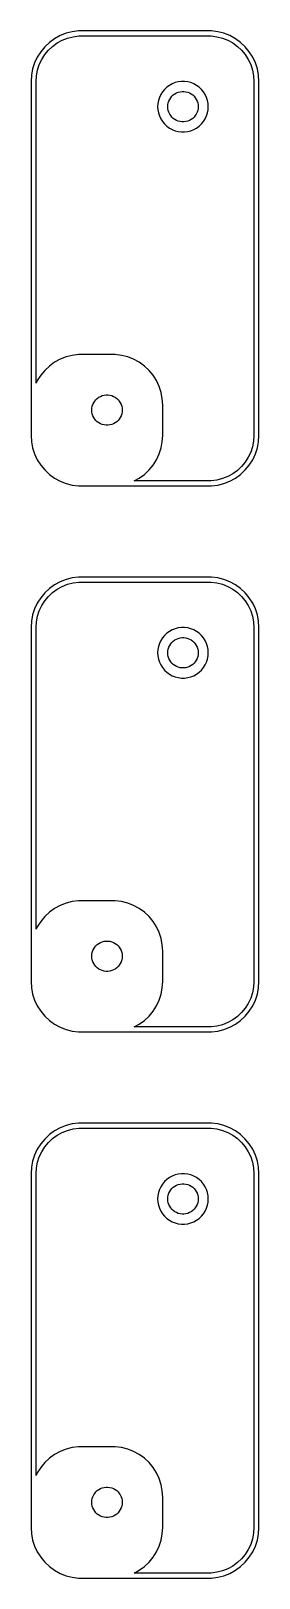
# Model space of a CAD drawing. Header units: metres. Extents: x -11 to 11, y 248 to 508.
# Drawn here: x -11.2 to 11.2, y 355.5 to 508.5 of the extents above; entities that cross this region are included whole.
import ezdxf

# ---------------------------------------------------------------- set-up
doc = ezdxf.new("R2010")
doc.units = ezdxf.units.M

msp = doc.modelspace()

# ---------------------------------------------------------------- linework, layer by layer
for p, q in [((-8.37889, 508.024), (-8.92912, 507.722)), ((-7.79507, 508.255), (-8.37889, 508.024)), ((-7.1869, 508.411), (-7.79507, 508.255)), ((-7.64056, 507.78), (-7.0932, 507.92)), ((-6.56395, 508.49), (-7.1869, 508.411)), ((-7.0932, 507.92), (-6.53255, 507.991)), ((6.56395, 508.49), (-6.56395, 508.49)), ((-6.53255, 507.991), (6.53255, 507.991)), ((6.53255, 507.991), (7.0932, 507.92)), ((7.1869, 508.411), (6.56395, 508.49)), ((7.0932, 507.92), (7.64056, 507.78)), ((7.79507, 508.255), (7.1869, 508.411)), ((8.37889, 508.024), (7.79507, 508.255)), ((8.92912, 507.722), (8.37889, 508.024)), ((-10.2951, 506.439), (-10.6315, 505.909)), ((-9.89484, 506.923), (-10.2951, 506.439)), ((-9.43712, 507.353), (-9.89484, 506.923)), ((-9.89056, 506.145), (-9.53035, 506.58)), ((-9.53035, 506.58), (-9.11839, 506.967)), ((-8.92912, 507.722), (-9.43712, 507.353)), ((-9.11839, 506.967), (-8.66121, 507.299)), ((-8.66121, 507.299), (-8.166, 507.572)), ((-8.166, 507.572), (-7.64056, 507.78)), ((7.64056, 507.78), (8.166, 507.572)), ((8.166, 507.572), (8.66121, 507.299)), ((8.66121, 507.299), (9.11839, 506.967)), ((9.43712, 507.353), (8.92912, 507.722)), ((9.11839, 506.967), (9.53035, 506.58)), ((9.89484, 506.923), (9.43712, 507.353)), ((9.53035, 506.58), (9.89056, 506.145)), ((10.2951, 506.439), (9.89484, 506.923)), ((10.6315, 505.909), (10.2951, 506.439)), ((-10.8989, 505.341), (-11.0929, 504.743)), ((-10.6315, 505.909), (-10.8989, 505.341)), ((-10.6086, 504.619), (-10.434, 505.157)), ((-10.434, 505.157), (-10.1934, 505.668)), ((-10.1934, 505.668), (-9.89056, 506.145)), ((9.89056, 506.145), (10.1934, 505.668)), ((10.1934, 505.668), (10.434, 505.157)), ((10.434, 505.157), (10.6086, 504.619)), ((10.8989, 505.341), (10.6315, 505.909)), ((11.0929, 504.743), (10.8989, 505.341)), ((-11.2106, 504.127), (-11.25, 503.5)), ((-11.25, 503.5), (-11.25, 468.5)), ((-11.0929, 504.743), (-11.2106, 504.127)), ((-10.75, 503.5), (-10.7145, 504.064)), ((-10.75, 473.657), (-10.75, 503.5)), ((-10.7145, 504.064), (-10.6086, 504.619)), ((2.97745, 503.378), (2.68555, 503.262)), ((3.28154, 503.456), (2.97745, 503.378)), ((3.59302, 503.495), (3.28154, 503.456)), ((3.90697, 503.495), (3.59302, 503.495)), ((4.21844, 503.456), (3.90697, 503.495)), ((4.52254, 503.378), (4.21844, 503.456)), ((4.81444, 503.262), (4.52254, 503.378)), ((10.6086, 504.619), (10.7145, 504.064)), ((10.7145, 504.064), (10.75, 503.5)), ((10.75, 503.5), (10.75, 468.5)), ((11.2106, 504.127), (11.0929, 504.743)), ((11.25, 503.5), (11.2106, 504.127)), ((11.25, 468.5), (11.25, 503.5)), ((1.42555, 501.92), (1.32854, 501.622)), ((1.55922, 502.204), (1.42555, 501.92)), ((1.72745, 502.469), (1.55922, 502.204)), ((1.92757, 502.711), (1.72745, 502.469)), ((2.15643, 502.926), (1.92757, 502.711)), ((2.41043, 503.111), (2.15643, 502.926)), ((2.68555, 503.262), (2.41043, 503.111)), ((2.43553, 501.723), (2.53647, 501.882)), ((2.53647, 501.882), (2.65654, 502.027)), ((2.65654, 502.027), (2.79385, 502.156)), ((2.79385, 502.156), (2.94626, 502.266)), ((2.94626, 502.266), (3.11133, 502.357)), ((3.11133, 502.357), (3.28647, 502.427)), ((3.28647, 502.427), (3.46892, 502.473)), ((3.46892, 502.473), (3.65581, 502.497)), ((3.65581, 502.497), (3.84418, 502.497)), ((3.84418, 502.497), (4.03107, 502.473)), ((4.03107, 502.473), (4.21352, 502.427)), ((4.21352, 502.427), (4.38866, 502.357)), ((4.38866, 502.357), (4.55373, 502.266)), ((4.55373, 502.266), (4.70613, 502.156)), ((4.70613, 502.156), (4.84344, 502.027)), ((5.08955, 503.111), (4.81444, 503.262)), ((4.84344, 502.027), (4.96352, 501.882)), ((4.96352, 501.882), (5.06445, 501.723)), ((5.34355, 502.926), (5.08955, 503.111)), ((5.57242, 502.711), (5.34355, 502.926)), ((5.77254, 502.469), (5.57242, 502.711)), ((5.94077, 502.204), (5.77254, 502.469)), ((6.07443, 501.92), (5.94077, 502.204)), ((6.17145, 501.622), (6.07443, 501.92)), ((1.2697, 501.313), (1.25, 501)), ((1.25, 501), (1.2697, 500.687)), ((1.32854, 501.622), (1.2697, 501.313)), ((1.2697, 500.687), (1.32854, 500.378)), ((1.32854, 500.378), (1.42555, 500.08)), ((2.25, 501), (2.26183, 501.188)), ((2.26183, 500.812), (2.25, 501)), ((2.26183, 501.188), (2.29712, 501.373)), ((2.29712, 500.627), (2.26183, 500.812)), ((2.29712, 501.373), (2.35533, 501.552)), ((2.35533, 500.448), (2.29712, 500.627)), ((2.35533, 501.552), (2.43553, 501.723)), ((2.43553, 500.277), (2.35533, 500.448)), ((2.53647, 500.118), (2.43553, 500.277)), ((5.06445, 500.277), (4.96352, 500.118)), ((5.06445, 501.723), (5.14465, 501.552)), ((5.14465, 500.448), (5.06445, 500.277)), ((5.14465, 501.552), (5.20287, 501.373)), ((5.20287, 500.627), (5.14465, 500.448)), ((5.20287, 501.373), (5.23816, 501.188)), ((5.23816, 500.812), (5.20287, 500.627)), ((5.23816, 501.188), (5.25, 501)), ((5.25, 501), (5.23816, 500.812)), ((6.07443, 500.08), (6.17145, 500.378)), ((6.23029, 501.313), (6.17145, 501.622)), ((6.17145, 500.378), (6.23029, 500.687)), ((6.25, 501), (6.23029, 501.313)), ((6.23029, 500.687), (6.25, 501)), ((1.42555, 500.08), (1.55922, 499.796)), ((1.55922, 499.796), (1.72745, 499.531)), ((1.72745, 499.531), (1.92757, 499.289)), ((1.92757, 499.289), (2.15643, 499.074)), ((2.15643, 499.074), (2.41043, 498.889)), ((2.41043, 498.889), (2.68555, 498.738)), ((2.65654, 499.973), (2.53647, 500.118)), ((2.79385, 499.844), (2.65654, 499.973)), ((2.68555, 498.738), (2.97745, 498.622)), ((2.94626, 499.734), (2.79385, 499.844)), ((3.11133, 499.643), (2.94626, 499.734)), ((3.28647, 499.573), (3.11133, 499.643)), ((3.46892, 499.527), (3.28647, 499.573)), ((3.65581, 499.503), (3.46892, 499.527)), ((3.84418, 499.503), (3.65581, 499.503)), ((4.03107, 499.527), (3.84418, 499.503)), ((4.21352, 499.573), (4.03107, 499.527)), ((4.38866, 499.643), (4.21352, 499.573)), ((4.55373, 499.734), (4.38866, 499.643)), ((4.52254, 498.622), (4.81444, 498.738)), ((4.70613, 499.844), (4.55373, 499.734)), ((4.84344, 499.973), (4.70613, 499.844)), ((4.81444, 498.738), (5.08955, 498.889)), ((4.96352, 500.118), (4.84344, 499.973)), ((5.08955, 498.889), (5.34355, 499.074)), ((5.34355, 499.074), (5.57242, 499.289)), ((5.57242, 499.289), (5.77254, 499.531)), ((5.77254, 499.531), (5.94077, 499.796)), ((5.94077, 499.796), (6.07443, 500.08)), ((2.97745, 498.622), (3.28154, 498.544)), ((3.28154, 498.544), (3.59302, 498.505)), ((3.59302, 498.505), (3.90697, 498.505)), ((3.90697, 498.505), (4.21844, 498.544)), ((4.21844, 498.544), (4.52254, 498.622)), ((-8.37889, 476.024), (-8.92912, 475.722)), ((-7.79507, 476.255), (-8.37889, 476.024)), ((-7.1869, 476.411), (-7.79507, 476.255)), ((-6.56395, 476.49), (-7.1869, 476.411)), ((-2.93604, 476.49), (-6.56395, 476.49)), ((-2.31308, 476.411), (-2.93604, 476.49)), ((-1.70491, 476.255), (-2.31308, 476.411)), ((-1.12109, 476.024), (-1.70491, 476.255)), ((-0.57086, 475.722), (-1.12109, 476.024)), ((-10.2951, 474.439), (-10.6315, 473.909)), ((-9.89484, 474.923), (-10.2951, 474.439)), ((-9.43712, 475.353), (-9.89484, 474.923)), ((-8.92912, 475.722), (-9.43712, 475.353)), ((-0.06287, 475.353), (-0.57086, 475.722)), ((0.39484, 474.923), (-0.06287, 475.353)), ((0.79507, 474.439), (0.39484, 474.923)), ((1.13153, 473.909), (0.79507, 474.439)), ((-10.6315, 473.909), (-10.75, 473.657)), ((1.39888, 473.341), (1.13153, 473.909)), ((1.59291, 472.743), (1.39888, 473.341)), ((1.71057, 472.127), (1.59291, 472.743)), ((-5.25, 471), (-5.23816, 471.188)), ((-5.23816, 471.188), (-5.20287, 471.373)), ((-5.20287, 471.373), (-5.14465, 471.552)), ((-5.14465, 471.552), (-5.06445, 471.723)), ((-5.06445, 471.723), (-4.96352, 471.882)), ((-4.96352, 471.882), (-4.84344, 472.027)), ((-4.84344, 472.027), (-4.70613, 472.156)), ((-4.70613, 472.156), (-4.55373, 472.266)), ((-4.55373, 472.266), (-4.38866, 472.357)), ((-4.38866, 472.357), (-4.21352, 472.427)), ((-4.21352, 472.427), (-4.03107, 472.473)), ((-4.03107, 472.473), (-3.84418, 472.497)), ((-3.84418, 472.497), (-3.65581, 472.497)), ((-3.65581, 472.497), (-3.46892, 472.473)), ((-3.46892, 472.473), (-3.28647, 472.427)), ((-3.28647, 472.427), (-3.11133, 472.357)), ((-3.11133, 472.357), (-2.94626, 472.266)), ((-2.94626, 472.266), (-2.79385, 472.156)), ((-2.79385, 472.156), (-2.65654, 472.027)), ((-2.65654, 472.027), (-2.53647, 471.882)), ((-2.53647, 471.882), (-2.43553, 471.723)), ((-2.43553, 471.723), (-2.35533, 471.552)), ((-2.35533, 471.552), (-2.29712, 471.373)), ((-2.29712, 471.373), (-2.26183, 471.188)), ((-2.26183, 471.188), (-2.25, 471)), ((1.75, 471.5), (1.71057, 472.127)), ((1.75, 468.5), (1.75, 471.5)), ((-5.23816, 470.812), (-5.25, 471)), ((-5.20287, 470.627), (-5.23816, 470.812)), ((-5.14465, 470.448), (-5.20287, 470.627)), ((-5.06445, 470.277), (-5.14465, 470.448)), ((-4.96352, 470.118), (-5.06445, 470.277)), ((-4.84344, 469.973), (-4.96352, 470.118)), ((-4.70613, 469.844), (-4.84344, 469.973)), ((-4.55373, 469.734), (-4.70613, 469.844)), ((-4.38866, 469.643), (-4.55373, 469.734)), ((-2.94626, 469.734), (-3.11133, 469.643)), ((-2.79385, 469.844), (-2.94626, 469.734)), ((-2.65654, 469.973), (-2.79385, 469.844)), ((-2.53647, 470.118), (-2.65654, 469.973)), ((-2.43553, 470.277), (-2.53647, 470.118)), ((-2.35533, 470.448), (-2.43553, 470.277)), ((-2.29712, 470.627), (-2.35533, 470.448)), ((-2.26183, 470.812), (-2.29712, 470.627)), ((-2.25, 471), (-2.26183, 470.812)), ((-11.25, 468.5), (-11.2106, 467.873)), ((-4.21352, 469.573), (-4.38866, 469.643)), ((-4.03107, 469.527), (-4.21352, 469.573)), ((-3.84418, 469.503), (-4.03107, 469.527)), ((-3.65581, 469.503), (-3.84418, 469.503)), ((-3.46892, 469.527), (-3.65581, 469.503)), ((-3.28647, 469.573), (-3.46892, 469.527)), ((-3.11133, 469.643), (-3.28647, 469.573)), ((1.71057, 467.873), (1.75, 468.5)), ((10.75, 468.5), (10.7145, 467.936)), ((11.2106, 467.873), (11.25, 468.5)), ((-11.2106, 467.873), (-11.0929, 467.257)), ((-11.0929, 467.257), (-10.8989, 466.659)), ((-10.8989, 466.659), (-10.6315, 466.091)), ((1.13153, 466.091), (1.39888, 466.659)), ((1.39888, 466.659), (1.59291, 467.257)), ((1.59291, 467.257), (1.71057, 467.873)), ((10.434, 466.843), (10.1934, 466.332)), ((10.6086, 467.381), (10.434, 466.843)), ((10.7145, 467.936), (10.6086, 467.381)), ((10.6315, 466.091), (10.8989, 466.659)), ((10.8989, 466.659), (11.0929, 467.257)), ((11.0929, 467.257), (11.2106, 467.873)), ((-10.6315, 466.091), (-10.2951, 465.561)), ((-10.2951, 465.561), (-9.89484, 465.077)), ((-9.89484, 465.077), (-9.43712, 464.647)), ((-0.06287, 464.647), (0.39484, 465.077)), ((0.39484, 465.077), (0.79507, 465.561)), ((0.79507, 465.561), (1.13153, 466.091)), ((9.53035, 465.42), (9.11839, 465.033)), ((9.43712, 464.647), (9.89484, 465.077)), ((9.89056, 465.855), (9.53035, 465.42)), ((10.1934, 466.332), (9.89056, 465.855)), ((9.89484, 465.077), (10.2951, 465.561)), ((10.2951, 465.561), (10.6315, 466.091)), ((-9.43712, 464.647), (-8.92912, 464.278)), ((-8.92912, 464.278), (-8.37889, 463.976)), ((-8.37889, 463.976), (-7.79507, 463.745)), ((-7.79507, 463.745), (-7.1869, 463.589)), ((-7.1869, 463.589), (-6.56395, 463.51)), ((-1.06104, 464.009), (-0.57086, 464.278)), ((6.53255, 464.009), (-1.06104, 464.009)), ((-0.57086, 464.278), (-0.06287, 464.647)), ((7.0932, 464.08), (6.53255, 464.009)), ((6.56395, 463.51), (7.1869, 463.589)), ((7.64056, 464.22), (7.0932, 464.08)), ((7.1869, 463.589), (7.79507, 463.745)), ((8.166, 464.428), (7.64056, 464.22)), ((7.79507, 463.745), (8.37889, 463.976)), ((8.66121, 464.701), (8.166, 464.428)), ((8.37889, 463.976), (8.92912, 464.278)), ((9.11839, 465.033), (8.66121, 464.701)), ((8.92912, 464.278), (9.43712, 464.647)), ((-6.56395, 463.51), (6.56395, 463.51)), ((-7.1869, 454.411), (-7.79507, 454.255)), ((-6.56395, 454.49), (-7.1869, 454.411)), ((6.56395, 454.49), (-6.56395, 454.49)), ((7.1869, 454.411), (6.56395, 454.49)), ((7.79507, 454.255), (7.1869, 454.411)), ((-9.89484, 452.923), (-10.2951, 452.439)), ((-9.43712, 453.353), (-9.89484, 452.923)), ((-9.53035, 452.58), (-9.11839, 452.967)), ((-8.92912, 453.722), (-9.43712, 453.353)), ((-9.11839, 452.967), (-8.66121, 453.299)), ((-8.37889, 454.024), (-8.92912, 453.722)), ((-8.66121, 453.299), (-8.166, 453.572)), ((-7.79507, 454.255), (-8.37889, 454.024)), ((-8.166, 453.572), (-7.64056, 453.78)), ((-7.64056, 453.78), (-7.0932, 453.92)), ((-7.0932, 453.92), (-6.53255, 453.991)), ((-6.53255, 453.991), (6.53255, 453.991)), ((6.53255, 453.991), (7.0932, 453.92)), ((7.0932, 453.92), (7.64056, 453.78)), ((7.64056, 453.78), (8.166, 453.572)), ((8.37889, 454.024), (7.79507, 454.255)), ((8.166, 453.572), (8.66121, 453.299)), ((8.92912, 453.722), (8.37889, 454.024)), ((8.66121, 453.299), (9.11839, 452.967)), ((9.43712, 453.353), (8.92912, 453.722)), ((9.11839, 452.967), (9.53035, 452.58)), ((9.89484, 452.923), (9.43712, 453.353)), ((10.2951, 452.439), (9.89484, 452.923)), ((-10.8989, 451.341), (-11.0929, 450.743)), ((-10.6315, 451.909), (-10.8989, 451.341)), ((-10.2951, 452.439), (-10.6315, 451.909)), ((-10.434, 451.157), (-10.1934, 451.668)), ((-10.1934, 451.668), (-9.89056, 452.145)), ((-9.89056, 452.145), (-9.53035, 452.58)), ((9.53035, 452.58), (9.89056, 452.145)), ((9.89056, 452.145), (10.1934, 451.668)), ((10.1934, 451.668), (10.434, 451.157)), ((10.6315, 451.909), (10.2951, 452.439)), ((10.8989, 451.341), (10.6315, 451.909)), ((11.0929, 450.743), (10.8989, 451.341)), ((-11.2106, 450.127), (-11.25, 449.5)), ((-11.0929, 450.743), (-11.2106, 450.127)), ((-10.75, 449.5), (-10.7145, 450.064)), ((-10.7145, 450.064), (-10.6086, 450.619)), ((-10.6086, 450.619), (-10.434, 451.157)), ((10.434, 451.157), (10.6086, 450.619)), ((10.6086, 450.619), (10.7145, 450.064)), ((10.7145, 450.064), (10.75, 449.5)), ((11.2106, 450.127), (11.0929, 450.743)), ((11.25, 449.5), (11.2106, 450.127)), ((-11.25, 449.5), (-11.25, 414.5)), ((-10.75, 419.657), (-10.75, 449.5)), ((1.72745, 448.469), (1.55922, 448.204)), ((1.92757, 448.711), (1.72745, 448.469)), ((2.15643, 448.926), (1.92757, 448.711)), ((2.41043, 449.111), (2.15643, 448.926)), ((2.68555, 449.262), (2.41043, 449.111)), ((2.97745, 449.378), (2.68555, 449.262)), ((2.79385, 448.156), (2.94626, 448.266)), ((2.94626, 448.266), (3.11133, 448.357)), ((3.28154, 449.456), (2.97745, 449.378)), ((3.11133, 448.357), (3.28647, 448.427)), ((3.59302, 449.495), (3.28154, 449.456)), ((3.28647, 448.427), (3.46892, 448.473)), ((3.46892, 448.473), (3.65581, 448.497)), ((3.90697, 449.495), (3.59302, 449.495)), ((3.65581, 448.497), (3.84418, 448.497)), ((3.84418, 448.497), (4.03107, 448.473)), ((4.21844, 449.456), (3.90697, 449.495)), ((4.03107, 448.473), (4.21352, 448.427)), ((4.21352, 448.427), (4.38866, 448.357)), ((4.52254, 449.378), (4.21844, 449.456)), ((4.38866, 448.357), (4.55373, 448.266)), ((4.81444, 449.262), (4.52254, 449.378)), ((4.55373, 448.266), (4.70613, 448.156)), ((5.08955, 449.111), (4.81444, 449.262)), ((5.34355, 448.926), (5.08955, 449.111)), ((5.57242, 448.711), (5.34355, 448.926)), ((5.77254, 448.469), (5.57242, 448.711)), ((5.94077, 448.204), (5.77254, 448.469)), ((10.75, 449.5), (10.75, 414.5)), ((11.25, 414.5), (11.25, 449.5)), ((1.2697, 447.313), (1.25, 447)), ((1.25, 447), (1.2697, 446.687)), ((1.32854, 447.622), (1.2697, 447.313)), ((1.42555, 447.92), (1.32854, 447.622)), ((1.55922, 448.204), (1.42555, 447.92)), ((2.25, 447), (2.26183, 447.188)), ((2.26183, 446.812), (2.25, 447)), ((2.26183, 447.188), (2.29712, 447.373)), ((2.29712, 446.627), (2.26183, 446.812)), ((2.29712, 447.373), (2.35533, 447.552)), ((2.35533, 447.552), (2.43553, 447.723)), ((2.43553, 447.723), (2.53647, 447.882)), ((2.53647, 447.882), (2.65654, 448.027)), ((2.65654, 448.027), (2.79385, 448.156)), ((4.70613, 448.156), (4.84344, 448.027)), ((4.84344, 448.027), (4.96352, 447.882)), ((4.96352, 447.882), (5.06445, 447.723)), ((5.06445, 447.723), (5.14465, 447.552)), ((5.14465, 447.552), (5.20287, 447.373)), ((5.20287, 447.373), (5.23816, 447.188)), ((5.23816, 446.812), (5.20287, 446.627)), ((5.23816, 447.188), (5.25, 447)), ((5.25, 447), (5.23816, 446.812)), ((6.07443, 447.92), (5.94077, 448.204)), ((6.17145, 447.622), (6.07443, 447.92)), ((6.23029, 447.313), (6.17145, 447.622)), ((6.25, 447), (6.23029, 447.313)), ((6.23029, 446.687), (6.25, 447)), ((1.2697, 446.687), (1.32854, 446.378)), ((1.32854, 446.378), (1.42555, 446.08)), ((1.42555, 446.08), (1.55922, 445.796)), ((1.55922, 445.796), (1.72745, 445.531)), ((1.72745, 445.531), (1.92757, 445.289)), ((1.92757, 445.289), (2.15643, 445.074)), ((2.35533, 446.448), (2.29712, 446.627)), ((2.43553, 446.277), (2.35533, 446.448)), ((2.53647, 446.118), (2.43553, 446.277)), ((2.65654, 445.973), (2.53647, 446.118)), ((2.79385, 445.844), (2.65654, 445.973)), ((2.94626, 445.734), (2.79385, 445.844)), ((3.11133, 445.643), (2.94626, 445.734)), ((3.28647, 445.573), (3.11133, 445.643)), ((3.46892, 445.527), (3.28647, 445.573)), ((3.65581, 445.503), (3.46892, 445.527)), ((3.84418, 445.503), (3.65581, 445.503)), ((4.03107, 445.527), (3.84418, 445.503)), ((4.21352, 445.573), (4.03107, 445.527)), ((4.38866, 445.643), (4.21352, 445.573)), ((4.55373, 445.734), (4.38866, 445.643)), ((4.70613, 445.844), (4.55373, 445.734)), ((4.84344, 445.973), (4.70613, 445.844)), ((4.96352, 446.118), (4.84344, 445.973)), ((5.06445, 446.277), (4.96352, 446.118)), ((5.14465, 446.448), (5.06445, 446.277)), ((5.20287, 446.627), (5.14465, 446.448)), ((5.34355, 445.074), (5.57242, 445.289)), ((5.57242, 445.289), (5.77254, 445.531)), ((5.77254, 445.531), (5.94077, 445.796)), ((5.94077, 445.796), (6.07443, 446.08)), ((6.07443, 446.08), (6.17145, 446.378)), ((6.17145, 446.378), (6.23029, 446.687)), ((2.15643, 445.074), (2.41043, 444.889)), ((2.41043, 444.889), (2.68555, 444.738)), ((2.68555, 444.738), (2.97745, 444.622)), ((2.97745, 444.622), (3.28154, 444.544)), ((3.28154, 444.544), (3.59302, 444.505)), ((3.59302, 444.505), (3.90697, 444.505)), ((3.90697, 444.505), (4.21844, 444.544)), ((4.21844, 444.544), (4.52254, 444.622)), ((4.52254, 444.622), (4.81444, 444.738)), ((4.81444, 444.738), (5.08955, 444.889)), ((5.08955, 444.889), (5.34355, 445.074)), ((-7.79507, 422.255), (-8.37889, 422.024)), ((-7.1869, 422.411), (-7.79507, 422.255)), ((-6.56395, 422.49), (-7.1869, 422.411)), ((-2.93604, 422.49), (-6.56395, 422.49)), ((-2.31308, 422.411), (-2.93604, 422.49)), ((-1.70491, 422.255), (-2.31308, 422.411)), ((-1.12109, 422.024), (-1.70491, 422.255)), ((-9.89484, 420.923), (-10.2951, 420.439)), ((-9.43712, 421.353), (-9.89484, 420.923)), ((-8.92912, 421.722), (-9.43712, 421.353)), ((-8.37889, 422.024), (-8.92912, 421.722)), ((-0.57086, 421.722), (-1.12109, 422.024)), ((-0.06287, 421.353), (-0.57086, 421.722)), ((0.39484, 420.923), (-0.06287, 421.353)), ((0.79507, 420.439), (0.39484, 420.923)), ((-10.6315, 419.909), (-10.75, 419.657)), ((-10.2951, 420.439), (-10.6315, 419.909)), ((1.13153, 419.909), (0.79507, 420.439)), ((1.39888, 419.341), (1.13153, 419.909)), ((1.59291, 418.743), (1.39888, 419.341)), ((-5.14465, 417.552), (-5.06445, 417.723)), ((-5.06445, 417.723), (-4.96352, 417.882)), ((-4.96352, 417.882), (-4.84344, 418.027)), ((-4.84344, 418.027), (-4.70613, 418.156)), ((-4.70613, 418.156), (-4.55373, 418.266)), ((-4.55373, 418.266), (-4.38866, 418.357)), ((-4.38866, 418.357), (-4.21352, 418.427)), ((-4.21352, 418.427), (-4.03107, 418.473)), ((-4.03107, 418.473), (-3.84418, 418.497)), ((-3.84418, 418.497), (-3.65581, 418.497)), ((-3.65581, 418.497), (-3.46892, 418.473)), ((-3.46892, 418.473), (-3.28647, 418.427)), ((-3.28647, 418.427), (-3.11133, 418.357)), ((-3.11133, 418.357), (-2.94626, 418.266)), ((-2.94626, 418.266), (-2.79385, 418.156)), ((-2.79385, 418.156), (-2.65654, 418.027)), ((-2.65654, 418.027), (-2.53647, 417.882)), ((-2.53647, 417.882), (-2.43553, 417.723)), ((-2.43553, 417.723), (-2.35533, 417.552)), ((1.71057, 418.127), (1.59291, 418.743)), ((1.75, 417.5), (1.71057, 418.127)), ((-5.25, 417), (-5.23816, 417.188)), ((-5.23816, 416.812), (-5.25, 417)), ((-5.23816, 417.188), (-5.20287, 417.373)), ((-5.20287, 416.627), (-5.23816, 416.812)), ((-5.20287, 417.373), (-5.14465, 417.552)), ((-5.14465, 416.448), (-5.20287, 416.627)), ((-5.06445, 416.277), (-5.14465, 416.448)), ((-4.96352, 416.118), (-5.06445, 416.277)), ((-4.84344, 415.973), (-4.96352, 416.118)), ((-2.53647, 416.118), (-2.65654, 415.973)), ((-2.43553, 416.277), (-2.53647, 416.118)), ((-2.35533, 416.448), (-2.43553, 416.277)), ((-2.35533, 417.552), (-2.29712, 417.373)), ((-2.29712, 416.627), (-2.35533, 416.448)), ((-2.29712, 417.373), (-2.26183, 417.188)), ((-2.26183, 416.812), (-2.29712, 416.627)), ((-2.26183, 417.188), (-2.25, 417)), ((-2.25, 417), (-2.26183, 416.812)), ((1.75, 414.5), (1.75, 417.5)), ((-4.70613, 415.844), (-4.84344, 415.973)), ((-4.55373, 415.734), (-4.70613, 415.844)), ((-4.38866, 415.643), (-4.55373, 415.734)), ((-4.21352, 415.573), (-4.38866, 415.643)), ((-4.03107, 415.527), (-4.21352, 415.573)), ((-3.84418, 415.503), (-4.03107, 415.527)), ((-3.65581, 415.503), (-3.84418, 415.503)), ((-3.46892, 415.527), (-3.65581, 415.503)), ((-3.28647, 415.573), (-3.46892, 415.527)), ((-3.11133, 415.643), (-3.28647, 415.573)), ((-2.94626, 415.734), (-3.11133, 415.643)), ((-2.79385, 415.844), (-2.94626, 415.734)), ((-2.65654, 415.973), (-2.79385, 415.844)), ((-11.25, 414.5), (-11.2106, 413.873)), ((-11.2106, 413.873), (-11.0929, 413.257)), ((-11.0929, 413.257), (-10.8989, 412.659)), ((1.39888, 412.659), (1.59291, 413.257)), ((1.59291, 413.257), (1.71057, 413.873)), ((1.71057, 413.873), (1.75, 414.5)), ((10.6086, 413.381), (10.434, 412.843)), ((10.7145, 413.936), (10.6086, 413.381)), ((10.75, 414.5), (10.7145, 413.936)), ((10.8989, 412.659), (11.0929, 413.257)), ((11.0929, 413.257), (11.2106, 413.873)), ((11.2106, 413.873), (11.25, 414.5)), ((-10.8989, 412.659), (-10.6315, 412.091)), ((-10.6315, 412.091), (-10.2951, 411.561)), ((-10.2951, 411.561), (-9.89484, 411.077)), ((0.39484, 411.077), (0.79507, 411.561)), ((0.79507, 411.561), (1.13153, 412.091)), ((1.13153, 412.091), (1.39888, 412.659)), ((9.89056, 411.855), (9.53035, 411.42)), ((10.1934, 412.332), (9.89056, 411.855)), ((9.89484, 411.077), (10.2951, 411.561)), ((10.434, 412.843), (10.1934, 412.332)), ((10.2951, 411.561), (10.6315, 412.091)), ((10.6315, 412.091), (10.8989, 412.659)), ((-9.89484, 411.077), (-9.43712, 410.647)), ((-9.43712, 410.647), (-8.92912, 410.278)), ((-8.92912, 410.278), (-8.37889, 409.976)), ((-1.06104, 410.009), (-0.57086, 410.278)), ((6.53255, 410.009), (-1.06104, 410.009)), ((-0.57086, 410.278), (-0.06287, 410.647)), ((-0.06287, 410.647), (0.39484, 411.077)), ((7.0932, 410.08), (6.53255, 410.009)), ((7.64056, 410.22), (7.0932, 410.08)), ((8.166, 410.428), (7.64056, 410.22)), ((8.66121, 410.701), (8.166, 410.428)), ((8.37889, 409.976), (8.92912, 410.278)), ((9.11839, 411.033), (8.66121, 410.701)), ((8.92912, 410.278), (9.43712, 410.647)), ((9.53035, 411.42), (9.11839, 411.033)), ((9.43712, 410.647), (9.89484, 411.077)), ((-8.37889, 409.976), (-7.79507, 409.745)), ((-7.79507, 409.745), (-7.1869, 409.589)), ((-7.1869, 409.589), (-6.56395, 409.51)), ((-6.56395, 409.51), (6.56395, 409.51)), ((6.56395, 409.51), (7.1869, 409.589)), ((7.1869, 409.589), (7.79507, 409.745)), ((7.79507, 409.745), (8.37889, 409.976)), ((-9.43712, 399.353), (-9.89484, 398.923)), ((-8.92912, 399.722), (-9.43712, 399.353)), ((-9.11839, 398.967), (-8.66121, 399.299)), ((-8.37889, 400.024), (-8.92912, 399.722)), ((-8.66121, 399.299), (-8.166, 399.572)), ((-7.79507, 400.255), (-8.37889, 400.024)), ((-8.166, 399.572), (-7.64056, 399.78)), ((-7.1869, 400.411), (-7.79507, 400.255)), ((-7.64056, 399.78), (-7.0932, 399.92)), ((-6.56395, 400.49), (-7.1869, 400.411)), ((-7.0932, 399.92), (-6.53255, 399.991)), ((6.56395, 400.49), (-6.56395, 400.49)), ((-6.53255, 399.991), (6.53255, 399.991)), ((6.53255, 399.991), (7.0932, 399.92)), ((7.1869, 400.411), (6.56395, 400.49)), ((7.0932, 399.92), (7.64056, 399.78)), ((7.79507, 400.255), (7.1869, 400.411)), ((7.64056, 399.78), (8.166, 399.572)), ((8.37889, 400.024), (7.79507, 400.255)), ((8.166, 399.572), (8.66121, 399.299)), ((8.92912, 399.722), (8.37889, 400.024)), ((8.66121, 399.299), (9.11839, 398.967)), ((9.43712, 399.353), (8.92912, 399.722)), ((9.89484, 398.923), (9.43712, 399.353)), ((-10.6315, 397.909), (-10.8989, 397.341)), ((-10.2951, 398.439), (-10.6315, 397.909)), ((-9.89484, 398.923), (-10.2951, 398.439)), ((-10.1934, 397.668), (-9.89056, 398.145)), ((-9.89056, 398.145), (-9.53035, 398.58)), ((-9.53035, 398.58), (-9.11839, 398.967)), ((9.11839, 398.967), (9.53035, 398.58)), ((9.53035, 398.58), (9.89056, 398.145)), ((9.89056, 398.145), (10.1934, 397.668)), ((10.2951, 398.439), (9.89484, 398.923)), ((10.6315, 397.909), (10.2951, 398.439)), ((10.8989, 397.341), (10.6315, 397.909)), ((-11.0929, 396.743), (-11.2106, 396.127)), ((-10.8989, 397.341), (-11.0929, 396.743)), ((-10.7145, 396.064), (-10.6086, 396.619)), ((-10.6086, 396.619), (-10.434, 397.157)), ((-10.434, 397.157), (-10.1934, 397.668)), ((10.1934, 397.668), (10.434, 397.157)), ((10.434, 397.157), (10.6086, 396.619)), ((10.6086, 396.619), (10.7145, 396.064)), ((11.0929, 396.743), (10.8989, 397.341)), ((11.2106, 396.127), (11.0929, 396.743)), ((-11.2106, 396.127), (-11.25, 395.5)), ((-11.25, 395.5), (-11.25, 360.5)), ((-10.75, 395.5), (-10.7145, 396.064)), ((-10.75, 365.657), (-10.75, 395.5)), ((1.92757, 394.711), (1.72745, 394.469)), ((2.15643, 394.926), (1.92757, 394.711)), ((2.41043, 395.111), (2.15643, 394.926)), ((2.68555, 395.262), (2.41043, 395.111)), ((2.97745, 395.378), (2.68555, 395.262)), ((3.28154, 395.456), (2.97745, 395.378)), ((3.59302, 395.495), (3.28154, 395.456)), ((3.90697, 395.495), (3.59302, 395.495)), ((4.21844, 395.456), (3.90697, 395.495)), ((4.52254, 395.378), (4.21844, 395.456)), ((4.81444, 395.262), (4.52254, 395.378)), ((5.08955, 395.111), (4.81444, 395.262)), ((5.34355, 394.926), (5.08955, 395.111)), ((5.57242, 394.711), (5.34355, 394.926)), ((5.77254, 394.469), (5.57242, 394.711)), ((10.7145, 396.064), (10.75, 395.5)), ((10.75, 395.5), (10.75, 360.5)), ((11.25, 395.5), (11.2106, 396.127)), ((11.25, 360.5), (11.25, 395.5)), ((1.2697, 393.313), (1.25, 393)), ((1.32854, 393.622), (1.2697, 393.313)), ((1.42555, 393.92), (1.32854, 393.622)), ((1.55922, 394.204), (1.42555, 393.92)), ((1.72745, 394.469), (1.55922, 394.204)), ((2.25, 393), (2.26183, 393.188)), ((2.26183, 393.188), (2.29712, 393.373)), ((2.29712, 393.373), (2.35533, 393.552)), ((2.35533, 393.552), (2.43553, 393.723)), ((2.43553, 393.723), (2.53647, 393.882)), ((2.53647, 393.882), (2.65654, 394.027)), ((2.65654, 394.027), (2.79385, 394.156)), ((2.79385, 394.156), (2.94626, 394.266)), ((2.94626, 394.266), (3.11133, 394.357)), ((3.11133, 394.357), (3.28647, 394.427)), ((3.28647, 394.427), (3.46892, 394.473)), ((3.46892, 394.473), (3.65581, 394.497)), ((3.65581, 394.497), (3.84418, 394.497)), ((3.84418, 394.497), (4.03107, 394.473)), ((4.03107, 394.473), (4.21352, 394.427)), ((4.21352, 394.427), (4.38866, 394.357)), ((4.38866, 394.357), (4.55373, 394.266)), ((4.55373, 394.266), (4.70613, 394.156)), ((4.70613, 394.156), (4.84344, 394.027)), ((4.84344, 394.027), (4.96352, 393.882)), ((4.96352, 393.882), (5.06445, 393.723)), ((5.06445, 393.723), (5.14465, 393.552)), ((5.14465, 393.552), (5.20287, 393.373)), ((5.20287, 393.373), (5.23816, 393.188)), ((5.23816, 393.188), (5.25, 393)), ((5.94077, 394.204), (5.77254, 394.469)), ((6.07443, 393.92), (5.94077, 394.204)), ((6.17145, 393.622), (6.07443, 393.92)), ((6.23029, 393.313), (6.17145, 393.622)), ((6.25, 393), (6.23029, 393.313)), ((1.25, 393), (1.2697, 392.687)), ((1.2697, 392.687), (1.32854, 392.378)), ((1.32854, 392.378), (1.42555, 392.08)), ((1.42555, 392.08), (1.55922, 391.796)), ((1.55922, 391.796), (1.72745, 391.531)), ((2.26183, 392.812), (2.25, 393)), ((2.29712, 392.627), (2.26183, 392.812)), ((2.35533, 392.448), (2.29712, 392.627)), ((2.43553, 392.277), (2.35533, 392.448)), ((2.53647, 392.118), (2.43553, 392.277)), ((2.65654, 391.973), (2.53647, 392.118)), ((2.79385, 391.844), (2.65654, 391.973)), ((2.94626, 391.734), (2.79385, 391.844)), ((3.11133, 391.643), (2.94626, 391.734)), ((3.28647, 391.573), (3.11133, 391.643)), ((4.38866, 391.643), (4.21352, 391.573)), ((4.55373, 391.734), (4.38866, 391.643)), ((4.70613, 391.844), (4.55373, 391.734)), ((4.84344, 391.973), (4.70613, 391.844)), ((4.96352, 392.118), (4.84344, 391.973)), ((5.06445, 392.277), (4.96352, 392.118)), ((5.14465, 392.448), (5.06445, 392.277)), ((5.20287, 392.627), (5.14465, 392.448)), ((5.23816, 392.812), (5.20287, 392.627)), ((5.25, 393), (5.23816, 392.812)), ((5.77254, 391.531), (5.94077, 391.796)), ((5.94077, 391.796), (6.07443, 392.08)), ((6.07443, 392.08), (6.17145, 392.378)), ((6.17145, 392.378), (6.23029, 392.687)), ((6.23029, 392.687), (6.25, 393)), ((1.72745, 391.531), (1.92757, 391.289)), ((1.92757, 391.289), (2.15643, 391.074)), ((2.15643, 391.074), (2.41043, 390.889)), ((2.41043, 390.889), (2.68555, 390.738)), ((2.68555, 390.738), (2.97745, 390.622)), ((2.97745, 390.622), (3.28154, 390.544)), ((3.28154, 390.544), (3.59302, 390.505)), ((3.46892, 391.527), (3.28647, 391.573)), ((3.65581, 391.503), (3.46892, 391.527)), ((3.59302, 390.505), (3.90697, 390.505)), ((3.84418, 391.503), (3.65581, 391.503)), ((4.03107, 391.527), (3.84418, 391.503)), ((3.90697, 390.505), (4.21844, 390.544)), ((4.21352, 391.573), (4.03107, 391.527)), ((4.21844, 390.544), (4.52254, 390.622)), ((4.52254, 390.622), (4.81444, 390.738)), ((4.81444, 390.738), (5.08955, 390.889)), ((5.08955, 390.889), (5.34355, 391.074)), ((5.34355, 391.074), (5.57242, 391.289)), ((5.57242, 391.289), (5.77254, 391.531)), ((-9.43712, 367.353), (-9.89484, 366.923)), ((-8.92912, 367.722), (-9.43712, 367.353)), ((-8.37889, 368.024), (-8.92912, 367.722)), ((-7.79507, 368.255), (-8.37889, 368.024)), ((-7.1869, 368.411), (-7.79507, 368.255)), ((-6.56395, 368.49), (-7.1869, 368.411)), ((-2.93604, 368.49), (-6.56395, 368.49)), ((-2.31308, 368.411), (-2.93604, 368.49)), ((-1.70491, 368.255), (-2.31308, 368.411)), ((-1.12109, 368.024), (-1.70491, 368.255)), ((-0.57086, 367.722), (-1.12109, 368.024)), ((-0.06287, 367.353), (-0.57086, 367.722)), ((0.39484, 366.923), (-0.06287, 367.353)), ((-10.6315, 365.909), (-10.75, 365.657)), ((-10.2951, 366.439), (-10.6315, 365.909)), ((-9.89484, 366.923), (-10.2951, 366.439)), ((0.79507, 366.439), (0.39484, 366.923)), ((1.13153, 365.909), (0.79507, 366.439)), ((1.39888, 365.341), (1.13153, 365.909)), ((-4.84344, 364.027), (-4.70613, 364.156)), ((-4.70613, 364.156), (-4.55373, 364.266)), ((-4.55373, 364.266), (-4.38866, 364.357)), ((-4.38866, 364.357), (-4.21352, 364.427)), ((-4.21352, 364.427), (-4.03107, 364.473)), ((-4.03107, 364.473), (-3.84418, 364.497)), ((-3.84418, 364.497), (-3.65581, 364.497)), ((-3.65581, 364.497), (-3.46892, 364.473)), ((-3.46892, 364.473), (-3.28647, 364.427)), ((-3.28647, 364.427), (-3.11133, 364.357)), ((-3.11133, 364.357), (-2.94626, 364.266)), ((-2.94626, 364.266), (-2.79385, 364.156)), ((-2.79385, 364.156), (-2.65654, 364.027)), ((1.59291, 364.743), (1.39888, 365.341)), ((1.71057, 364.127), (1.59291, 364.743)), ((1.75, 363.5), (1.71057, 364.127)), ((-5.25, 363), (-5.23816, 363.188)), ((-5.23816, 362.812), (-5.25, 363)), ((-5.23816, 363.188), (-5.20287, 363.373)), ((-5.20287, 362.627), (-5.23816, 362.812)), ((-5.20287, 363.373), (-5.14465, 363.552)), ((-5.14465, 362.448), (-5.20287, 362.627)), ((-5.14465, 363.552), (-5.06445, 363.723)), ((-5.06445, 363.723), (-4.96352, 363.882)), ((-4.96352, 363.882), (-4.84344, 364.027)), ((-2.65654, 364.027), (-2.53647, 363.882)), ((-2.53647, 363.882), (-2.43553, 363.723)), ((-2.43553, 363.723), (-2.35533, 363.552)), ((-2.35533, 363.552), (-2.29712, 363.373)), ((-2.29712, 362.627), (-2.35533, 362.448)), ((-2.29712, 363.373), (-2.26183, 363.188)), ((-2.26183, 362.812), (-2.29712, 362.627)), ((-2.26183, 363.188), (-2.25, 363)), ((-2.25, 363), (-2.26183, 362.812)), ((1.75, 360.5), (1.75, 363.5)), ((-5.06445, 362.277), (-5.14465, 362.448)), ((-4.96352, 362.118), (-5.06445, 362.277)), ((-4.84344, 361.973), (-4.96352, 362.118)), ((-4.70613, 361.844), (-4.84344, 361.973)), ((-4.55373, 361.734), (-4.70613, 361.844)), ((-4.38866, 361.643), (-4.55373, 361.734)), ((-4.21352, 361.573), (-4.38866, 361.643)), ((-4.03107, 361.527), (-4.21352, 361.573)), ((-3.84418, 361.503), (-4.03107, 361.527)), ((-3.65581, 361.503), (-3.84418, 361.503)), ((-3.46892, 361.527), (-3.65581, 361.503)), ((-3.28647, 361.573), (-3.46892, 361.527)), ((-3.11133, 361.643), (-3.28647, 361.573)), ((-2.94626, 361.734), (-3.11133, 361.643)), ((-2.79385, 361.844), (-2.94626, 361.734)), ((-2.65654, 361.973), (-2.79385, 361.844)), ((-2.53647, 362.118), (-2.65654, 361.973)), ((-2.43553, 362.277), (-2.53647, 362.118)), ((-2.35533, 362.448), (-2.43553, 362.277)), ((-11.25, 360.5), (-11.2106, 359.873)), ((-11.2106, 359.873), (-11.0929, 359.257)), ((1.59291, 359.257), (1.71057, 359.873)), ((1.71057, 359.873), (1.75, 360.5)), ((10.7145, 359.936), (10.6086, 359.381)), ((10.75, 360.5), (10.7145, 359.936)), ((11.0929, 359.257), (11.2106, 359.873)), ((11.2106, 359.873), (11.25, 360.5)), ((-11.0929, 359.257), (-10.8989, 358.659)), ((-10.8989, 358.659), (-10.6315, 358.091)), ((-10.6315, 358.091), (-10.2951, 357.561)), ((0.79507, 357.561), (1.13153, 358.091)), ((1.13153, 358.091), (1.39888, 358.659)), ((1.39888, 358.659), (1.59291, 359.257)), ((10.1934, 358.332), (9.89056, 357.855)), ((10.434, 358.843), (10.1934, 358.332)), ((10.2951, 357.561), (10.6315, 358.091)), ((10.6086, 359.381), (10.434, 358.843)), ((10.6315, 358.091), (10.8989, 358.659)), ((10.8989, 358.659), (11.0929, 359.257)), ((-10.2951, 357.561), (-9.89484, 357.077)), ((-9.89484, 357.077), (-9.43712, 356.647)), ((-9.43712, 356.647), (-8.92912, 356.278)), ((-0.57086, 356.278), (-0.06287, 356.647)), ((-0.06287, 356.647), (0.39484, 357.077)), ((0.39484, 357.077), (0.79507, 357.561)), ((8.66121, 356.701), (8.166, 356.428)), ((9.11839, 357.033), (8.66121, 356.701)), ((8.92912, 356.278), (9.43712, 356.647)), ((9.53035, 357.42), (9.11839, 357.033)), ((9.43712, 356.647), (9.89484, 357.077)), ((9.89056, 357.855), (9.53035, 357.42)), ((9.89484, 357.077), (10.2951, 357.561)), ((-8.92912, 356.278), (-8.37889, 355.976)), ((-8.37889, 355.976), (-7.79507, 355.745)), ((-7.79507, 355.745), (-7.1869, 355.589)), ((-7.1869, 355.589), (-6.56395, 355.51)), ((-6.56395, 355.51), (6.56395, 355.51)), ((-1.06104, 356.009), (-0.57086, 356.278)), ((6.53255, 356.009), (-1.06104, 356.009)), ((7.0932, 356.08), (6.53255, 356.009)), ((6.56395, 355.51), (7.1869, 355.589)), ((7.64056, 356.22), (7.0932, 356.08)), ((7.1869, 355.589), (7.79507, 355.745)), ((8.166, 356.428), (7.64056, 356.22)), ((7.79507, 355.745), (8.37889, 355.976)), ((8.37889, 355.976), (8.92912, 356.278))]:
    msp.add_line(p, q)

doc.saveas('drawing.dxf')
